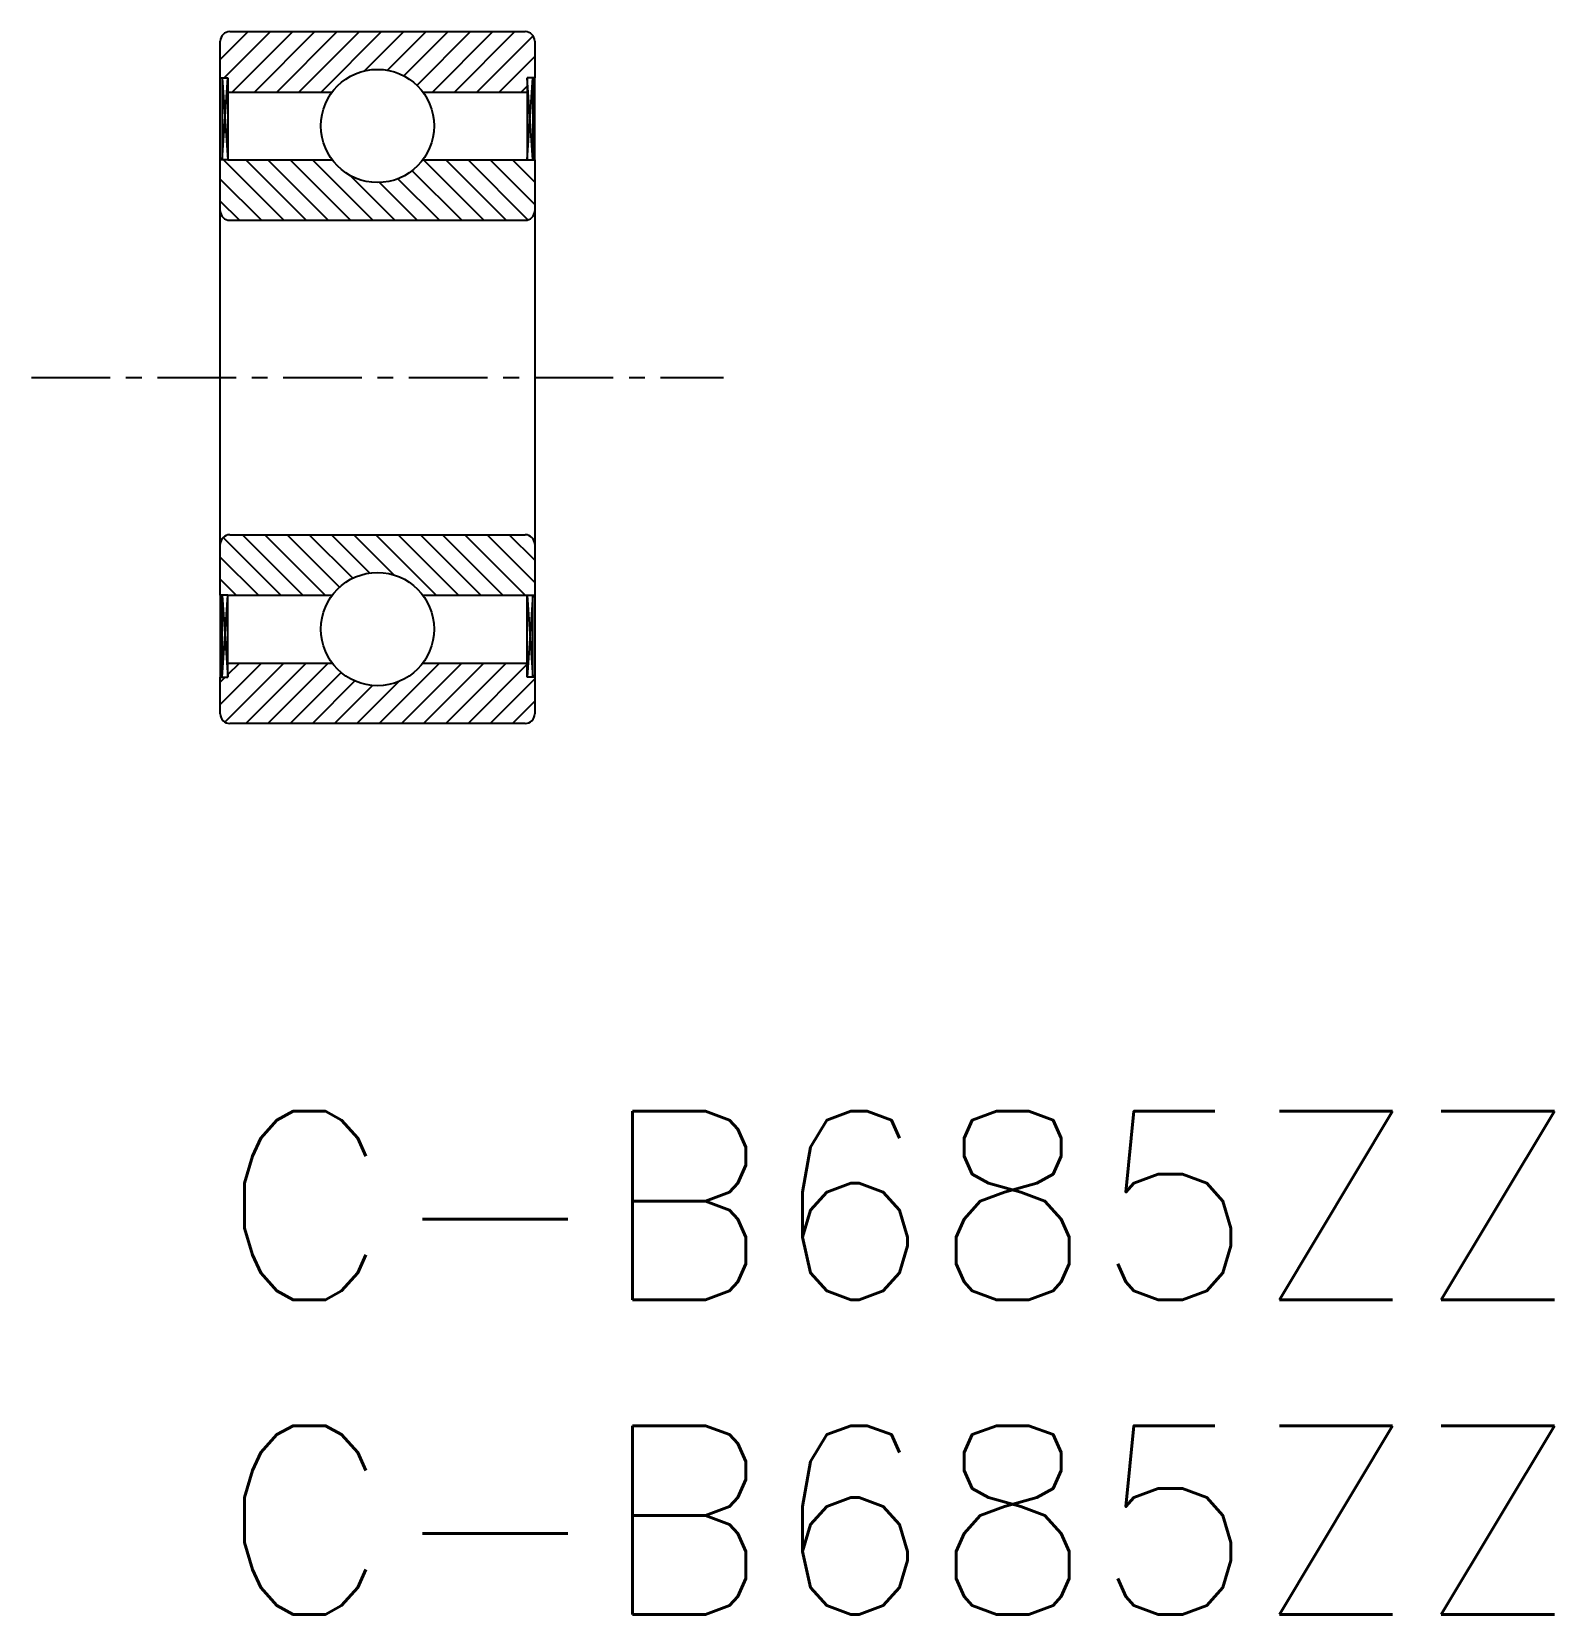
# Model space of a CAD drawing. Extents: x -3 to 21.2, y -5 to 20.2.
import ezdxf
from ezdxf.enums import TextEntityAlignment as Align

# ---------------------------------------------------------------- set-up
doc = ezdxf.new("R2010")
doc.units = 0
doc.linetypes.add('CENTER', pattern=[2, 1.25, -0.25, 0.25, -0.25])
doc.layers.get('0').update_dxf_attribs({"linetype": 'CONTINUOUS'})
doc.layers.add('CENTER', color=1, linetype='CENTER')
doc.styles.get("Standard").update_dxf_attribs({"font": 'txt.shx', "bigfont": 'extfont.shx'})

msp = doc.modelspace()

# ---------------------------------------------------------------- linework, layer by layer
at = {"color": 7, "linetype": 'CONTINUOUS'}
for p, q in [((0, 19.722), (0.444, 20.166)), ((0.03, 20.105), (0.06, 20.136)), ((0.064, 19.433), (0.797, 20.166)), ((0.15, 20.166), (4.85, 20.166)), ((0.191, 19.206), (1.151, 20.166)), ((0.544, 19.206), (1.504, 20.166)), ((0.898, 19.206), (1.858, 20.166)), ((1.251, 19.206), (2.211, 20.166)), ((1.605, 19.206), (2.565, 20.166)), ((2.295, 19.542), (2.919, 20.166)), ((2.658, 19.552), (3.272, 20.166)), ((2.921, 19.461), (3.626, 20.166)), ((3.126, 19.312), (3.979, 20.166)), ((3.373, 19.206), (4.333, 20.166)), ((3.726, 19.206), (4.686, 20.166)), ((0, 19.433), (0, 20.016)), ((4.08, 19.206), (4.974, 20.1)), ((5, 20.016), (5, 19.433)), ((4.433, 19.206), (5, 19.772)), ((0, 18.126), (0, 19.433)), ((0, 19.433), (0.12, 19.433)), ((0.03, 18.126), (0.12, 19.433)), ((0.03, 19.433), (0.12, 18.126)), ((0.03, 19.433), (0.03, 18.126)), ((0.12, 19.433), (0.12, 18.126)), ((4.88, 18.126), (4.97, 19.433)), ((4.88, 19.433), (4.88, 18.126)), ((4.97, 18.126), (4.88, 19.433)), ((5, 19.433), (4.88, 19.433)), ((4.97, 19.433), (4.97, 18.126)), ((5, 18.126), (5, 19.433)), ((0.12, 19.206), (1.78, 19.206)), ((3.22, 19.206), (4.88, 19.206)), ((4.787, 19.206), (4.88, 19.299)), ((0, 11.206), (0, 18.126)), ((0.12, 18.126), (0, 18.126)), ((1.01, 17.166), (0.05, 18.126)), ((0.12, 18.126), (1.78, 18.126)), ((1.364, 17.166), (0.404, 18.126)), ((1.717, 17.166), (0.757, 18.126)), ((2.071, 17.166), (1.111, 18.126)), ((2.424, 17.166), (1.464, 18.126)), ((3.22, 18.126), (4.88, 18.126)), ((4.192, 17.166), (3.232, 18.126)), ((4.546, 17.166), (3.586, 18.126)), ((4.893, 17.172), (3.939, 18.126)), ((5, 17.419), (4.293, 18.126)), ((5, 17.772), (4.646, 18.126)), ((4.88, 18.126), (5, 18.126)), ((5, 18.126), (5, 11.206)), ((2.778, 17.166), (2.067, 17.877)), ((3.839, 17.166), (3.051, 17.954)), ((0.657, 17.166), (0, 17.822)), ((3.132, 17.166), (2.531, 17.766)), ((3.485, 17.166), (2.825, 17.826)), ((0.303, 17.166), (0, 17.469)), ((0.15, 17.166), (4.85, 17.166)), ((0.96, 11.206), (0.044, 12.122)), ((0.15, 12.166), (4.85, 12.166)), ((1.313, 11.206), (0.353, 12.166)), ((1.667, 11.206), (0.707, 12.166)), ((1.895, 11.332), (1.061, 12.166)), ((2.105, 11.474), (1.414, 12.166)), ((2.376, 11.557), (1.768, 12.166)), ((2.759, 11.527), (2.121, 12.166)), ((3.435, 11.206), (2.475, 12.166)), ((3.788, 11.206), (2.828, 12.166)), ((4.142, 11.206), (3.182, 12.166)), ((4.495, 11.206), (3.535, 12.166)), ((4.849, 11.206), (3.889, 12.166)), ((5, 11.408), (4.242, 12.166)), ((5, 11.762), (4.596, 12.166)), ((0.606, 11.206), (0, 11.812)), ((0.253, 11.206), (0, 11.458)), ((0.12, 11.206), (0, 11.206)), ((0, 11.206), (0, 9.899)), ((0.03, 11.206), (0.12, 9.899)), ((0.03, 9.899), (0.12, 11.206)), ((0.03, 9.899), (0.03, 11.206)), ((0.12, 11.206), (1.78, 11.206)), ((0.12, 9.899), (0.12, 11.206)), ((3.22, 11.206), (4.88, 11.206)), ((4.88, 11.206), (5, 11.206)), ((4.88, 9.899), (4.88, 11.206)), ((4.97, 11.206), (4.88, 9.899)), ((4.88, 11.206), (4.97, 9.899)), ((4.97, 9.899), (4.97, 11.206)), ((5, 11.206), (5, 9.899)), ((0, 9.469), (0.657, 10.126)), ((0.072, 9.187), (1.01, 10.126)), ((0.12, 9.942), (0.303, 10.126)), ((0.12, 10.126), (1.78, 10.126)), ((0.404, 9.166), (1.364, 10.126)), ((0.757, 9.166), (1.717, 10.126)), ((2.525, 9.166), (3.485, 10.126)), ((2.879, 9.166), (3.839, 10.126)), ((3.22, 10.126), (4.88, 10.126)), ((3.232, 9.166), (4.192, 10.126)), ((3.586, 9.166), (4.546, 10.126)), ((3.939, 9.166), (4.88, 10.106)), ((0, 9.822), (0.076, 9.899)), ((0, 9.316), (0, 9.899)), ((0, 9.899), (0.12, 9.899)), ((1.111, 9.166), (1.921, 9.976)), ((1.464, 9.166), (2.14, 9.841)), ((2.172, 9.166), (2.837, 9.831)), ((4.293, 9.166), (5, 9.873)), ((5, 9.899), (4.88, 9.899)), ((5, 9.899), (5, 9.316)), ((1.818, 9.166), (2.421, 9.769)), ((4.646, 9.166), (5, 9.519)), ((4.85, 9.166), (0.15, 9.166))]:
    msp.add_line(p, q, dxfattribs=at)
for centre in [(2.5, 18.666), (2.5, 10.666)]:
    msp.add_circle(centre, 0.9, dxfattribs=at)
for centre, start, end in [((0.15, 20.016), 90, 180), ((4.85, 20.016), 0, 90), ((0.15, 17.316), 180, 270), ((4.85, 17.316), 270, 0), ((0.15, 12.016), 90, 180), ((4.85, 12.016), 0, 90), ((0.15, 9.316), 180, 270), ((4.85, 9.316), 270, 0)]:
    msp.add_arc(centre, 0.15, start, end, dxfattribs=at)
at = {"layer": 'CENTER', "color": 1, "linetype": 'CENTER'}
msp.add_line((-3, 14.666), (8, 14.666), dxfattribs=at)

# ---------------------------------------------------------------- texts
at = {"color": 7, "linetype": 'CONTINUOUS'}
for p in [(0, 1.5), (0, -3.5)]:
    msp.add_text('C-B685ZZ', height=3, dxfattribs=at).set_placement(p, align=Align.MIDDLE_LEFT)

doc.saveas('drawing.dxf')
